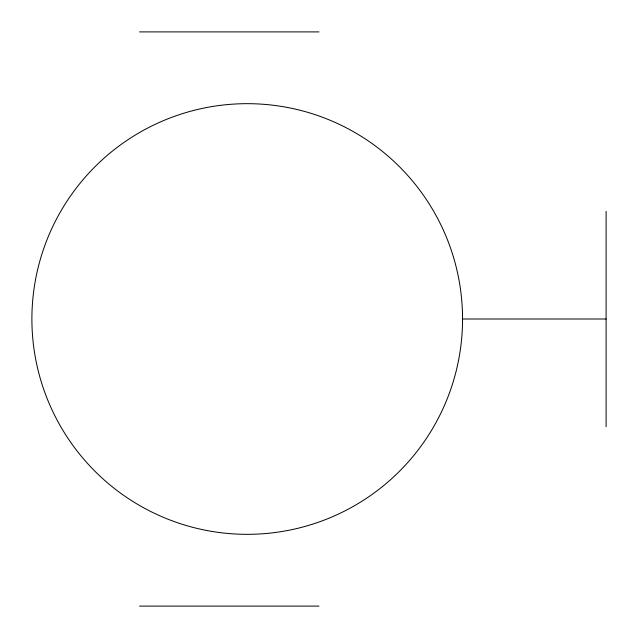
<?xml version="1.0" encoding="UTF-8"?>
<svg xmlns="http://www.w3.org/2000/svg" width="638" height="638" viewBox="0 0 638 638"><rect width="100%" height="100%" fill="white"/><g stroke="black" fill="none" stroke-linecap="round" stroke-linejoin="round"><path stroke-width="0.96" d="M139.562 31.9L319 31.9M462.55 319A215.325 215.325 0 0 1 139.562 505.479A215.325 215.325 0 0 1 139.562 132.521A215.325 215.325 0 0 1 462.55 319L606.1 319M139.562 606.1L319 606.1M606.1 211.338L606.1 426.662"/></g></svg>
